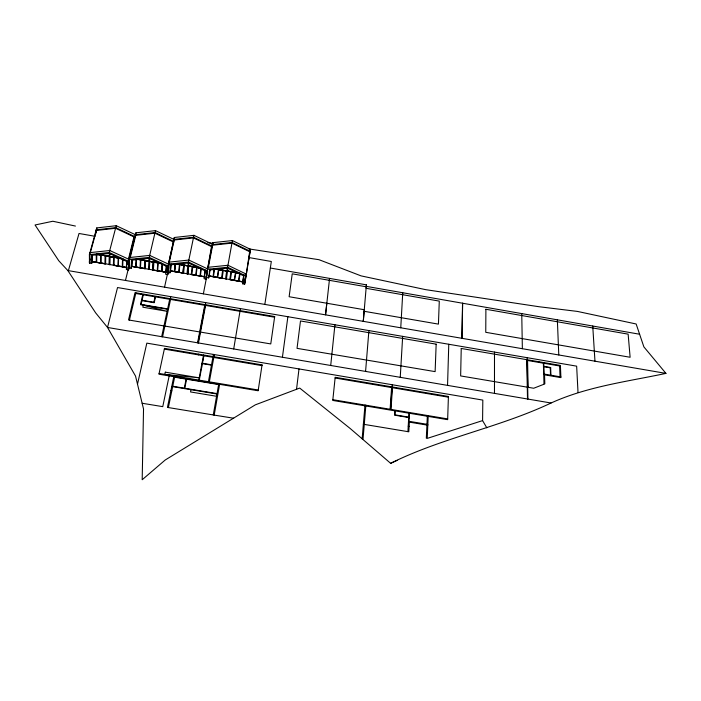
<?xml version="1.0" encoding="UTF-8"?>
<svg xmlns="http://www.w3.org/2000/svg" width="701" height="701" viewBox="0 0 701 701"><rect width="100%" height="100%" fill="white"/><g stroke="black" fill="none" stroke-linecap="round" stroke-linejoin="round"><path stroke-width="1.05" d="M494.477 393.375L494.494 352.086M96.756 254.288L96.72 262.323L100.62 262.998L100.69 254.971L96.712 254.454L100.69 254.971M101.058 263.077L101.137 255.05L105.071 255.734L104.957 263.751L101.102 262.91M92.164 254.586L92.164 261.675L105.614 264.005L105.728 255.847L109.216 256.452L109.067 264.601L109.987 264.592M96.493 254.13L109.4 256.373L109.435 253.622M486.827 427.829L482.586 420.6L482.823 400.096L146.833 343.131L137.501 384.183M109.4 256.373L109.479 253.455M121.843 258.538L109.838 256.443L109.917 253.534M109.943 264.759L110.101 256.601L113.58 257.206L113.404 265.355L126.802 267.677M462.537 303.226L461.933 338.32L462.678 303.244M114.061 265.329L114.245 257.328L118.171 258.003L117.943 266.003L114.097 265.162M122.316 266.582L118.381 266.073L118.609 258.082L121.545 258.59M122.272 266.748L122.526 258.765M126.592 267.502L122.71 266.827L122.964 258.844M447.553 385.384L448.771 344.261M126.688 264.566L126.811 260.667M126.723 264.4L126.82 261.473M126.899 264.636L127.039 261.438M128.099 269.797L128.388 261.412L134.382 237.227M173.883 241.503L155.044 232.557L135.451 234.73L116.243 225.704L96.756 227.921L89.395 254.638L89.474 263.112L91.665 263.497L91.612 255.33L109.207 253.438L126.609 261.412L126.355 269.491L128.537 269.867L128.879 259.414L149.225 257.39L168.424 266.292L167.776 274.59L165.602 274.222L166.356 265.302M129.045 260.588L128.756 268.982L127.88 268.825M129.711 257.907L129.028 267.887L131.201 268.264L131.946 259.423M131.201 268.264L131.508 260.185L149.173 258.319L166.216 266.214M131.911 259.589L131.648 266.45L144.993 268.763L145.449 260.684L148.91 261.28L148.419 269.359L149.322 269.342M132.165 259.449L131.867 266.345L135.74 267.02L136.073 259.221M135.836 234.931L135.924 232.811L155.491 230.629L174.304 239.584L168.424 266.292L167.995 266.214L174.321 237.49L193.967 235.334L212.394 244.211M136.555 259.133L136.178 267.099L136.555 259.133L140.454 259.808L140.042 267.764L136.213 266.932M426.322 438.265L427.356 415.509M428.232 415.658L427.216 438.405L482.586 420.6M140.892 259.887L140.48 267.843L144.345 268.509L144.792 260.57L140.857 260.053L144.792 260.57M144.993 268.763L145.449 260.684M408.955 421.301L409.402 413.266M409.349 422.133L408.806 431.79L363.363 424.254M136.309 258.976L149.103 261.201L149.26 258.485M149.103 261.201L149.295 258.319M161.449 263.357L149.541 261.28L149.742 258.397M149.287 269.508L149.786 261.438L153.239 262.034L152.713 270.104L166.041 272.242M407.921 431.641L408.963 413.187M400.245 377.322L402.672 336.366M400.753 327.796L402.751 292.755M152.713 270.104L153.239 262.034M153.896 262.148L153.37 270.078L157.226 270.744L157.786 262.831L153.861 262.314L157.786 262.831M394.829 410.821L394.549 415.158L408.718 417.524M395.276 410.9L395.014 414.852L408.744 417.148M161.142 263.41L158.224 262.901L157.664 270.823L161.519 271.489L162.106 263.576M390.553 409.349L392.227 384.735M390.992 409.428L392.516 386.996M390.106 409.279L391.649 386.847M162.509 263.821L161.949 271.559L162.544 263.655M166.006 272.4L166.505 266.231M270.341 268.019L366.386 284.851L366.264 286.358L639.61 334.237M167.337 274.52L167.995 266.214M167.854 271.497L168.205 267.239M168.827 268.457L169.072 265.337M167.793 272.435L169.957 272.812L170.606 264.812L188.332 262.971L205.034 270.805L204.079 278.726L206.225 279.094L207.242 270.875L212.692 242.677L232.408 240.557L250.467 249.354L244.667 284.133L242.537 283.765L244.001 274.915M365.58 371.416L368.91 330.583M170.904 264.207L170.352 270.998L183.618 273.136M175.119 263.681L174.418 271.567L170.58 270.901L171.149 264.198M174.146 239.593L174.321 237.49M362.145 438.791L364.984 405.073M363.048 438.94L365.869 405.222M174.418 271.567L175.084 263.848M366.395 284.851L363.276 321.347L364.257 309.719L289.127 296.725L292.229 273.828L366.22 286.779L366.097 288.304L439.282 301.106L438.432 324.125L364.134 311.288M178.72 272.146L174.847 271.637L175.557 263.76M178.685 272.303L179.43 264.435L176.521 263.926M179.114 272.382L179.859 264.505L183.732 265.18L182.952 273.048L179.149 272.216M182.952 273.048L183.732 265.18M183.583 273.294L184.381 265.293L187.807 265.889L186.983 273.889L187.85 274.038L188.674 266.038L192.109 266.643L191.242 274.626L204.464 276.746M177.484 263.979L188.017 265.819L188.385 262.227M198.97 267.721L188.455 265.889L188.849 262.139M187.85 274.038L188.674 266.038M330.714 365.484L334.938 324.765M191.908 274.599L192.757 266.757L196.613 267.423L195.728 275.265L191.943 274.433M326.815 303.244L325.544 314.863L329.575 278.393L329.347 280.33M200.013 275.835L196.157 275.335L197.051 267.502L198.979 267.835M199.987 276.001L200.907 268.176L197.051 267.502M204.263 276.571L200.416 276.08L201.301 268.413M204.236 276.737L205.078 269.876M204.429 276.913L205.06 271.795M296.532 389.283L299.003 368.928M205.796 279.024L211.474 246.691M212.429 244.754L212.692 242.677M249.617 251.834L246.025 275.992L227.606 267.247L207.549 269.289L206.532 277.517L208.679 277.885L209.897 269.193M210.098 269.35L209.249 275.984L213.06 276.641L214.059 269M214.524 268.912L213.49 276.72L217.301 277.377L218.361 269.578L214.488 269.079L218.361 269.578M282.415 357.256L287.883 316.712M218.791 269.657L217.731 277.456L221.534 278.113L222.629 270.323L218.765 269.824L222.629 270.323M209.021 276.08L222.156 278.358L223.277 270.437L226.677 271.033L225.529 278.945L226.414 278.928M214.313 268.763L226.905 270.954L227.326 268.124M239.9 273.224L227.334 271.033L227.755 268.203M226.379 279.094L227.545 271.182L230.944 271.769L229.753 279.681L242.835 281.951M231.593 271.883L230.41 279.655L234.213 280.312L235.413 272.549L231.593 271.883L235.413 272.549M264.838 304.418L271.322 261.491L249.03 257.574M235.851 272.628L234.633 280.391L238.428 281.048L239.672 273.294L235.851 272.628L239.646 273.46M240.101 273.372L238.857 281.119L242.651 281.776L243.773 274.985M245.595 275.922L244.237 284.054L245.271 277.885M233.705 348.958L240.434 308.589M244.667 284.133L246.621 272.435M248.662 260.132L250.467 249.354L250.152 251.265L232.066 242.476L212.324 244.596M242.537 283.765L242.861 281.784M173.769 376.674L167.443 407.412L214.199 415.097L219.615 384.332M230.944 271.769L227.545 271.182M213.27 414.939L218.703 384.174M227.606 267.247L232.408 240.557M227.334 271.033L237.805 272.689M226.677 271.033L223.277 270.437M212.193 245.236L231.952 243.124L232.066 242.476M226.905 270.954L215.409 268.781M208.293 382.439L213.428 354.417M213.481 356.669L213.875 354.496M209.205 382.588L214.331 354.575M205.673 302.63L198.024 342.877L197.577 342.807L204.85 304.602M198.471 342.955L205.726 304.751M198.812 380.082L203.562 354.995M199.268 380.161L203.877 355.793M208.679 277.885L209.056 275.914M203.369 293.85L206.567 277.324M208.363 267.388L212.622 245.306M207.312 273.495L207.724 271.34M190.987 389.668L190.549 391.955L216.565 396.275M198.471 354.881L198.611 354.154M207.189 268.816L207.934 267.309L227.965 265.267L245.928 273.942M184.24 388.547L186.107 379.118M184.705 388.626L186.562 379.197M196.613 267.423L192.757 266.757M192.109 266.643L188.648 266.205M168.38 407.57L174.689 376.823M168.45 264.128L188.429 262.051L193.967 235.334M187.807 265.889L184.381 265.293M188.017 265.819L179.631 264.356M188.455 265.889L199.005 267.563M169.169 375.902L162.755 406.641L142.137 403.259M179.43 264.435L175.522 263.918M179.859 264.505L183.697 265.346M161.668 336.682L169.826 298.608M170.264 298.687L170.702 296.646M162.562 336.839L170.702 298.766M169.957 272.812L170.387 270.84L205.323 276.895M167.776 274.59L168.354 271.927M165.804 272.233L161.984 271.401M173.454 241.424L168.888 262.148L188.841 260.062L207.627 268.895M168.433 264.233L169.213 262.717M164.551 287.173L167.539 273.583M153.782 302.613L155.087 296.795M155.526 296.873L154.22 302.692L141.471 300.519M158.224 262.901L161.099 263.576M149.541 261.28L159.749 262.884M149.786 261.438L153.204 262.2M142.829 294.7L140.515 304.655L167.548 309.246M140.954 304.725L143.267 294.779M140.612 294.324L140.77 293.64M149.225 257.39L155.491 230.629M148.91 261.28L145.414 260.842M129.422 320.103L135.915 292.808M140.454 259.808L136.511 259.3M128.388 261.412L128.826 261.482L135.924 232.811M96.055 232.618L96.046 230.48L115.569 228.272L134.811 237.297L135.451 234.73M130.246 257.582L135.722 235.448M125.461 280.453L128.309 268.904M128.537 269.867L129.413 266.301M128.414 259.317L133.926 237.122M118.609 258.082L121.51 258.757M118.171 258.003L114.245 257.328M113.58 257.206L110.101 256.601M89.395 254.638L109.216 252.5L116.243 225.704M109.216 256.452L105.728 255.847M109.838 256.443L120.143 258.064M115.569 228.272L115.744 227.632L134.969 236.658M105.071 255.734L101.137 255.05M92.383 254.603L92.383 261.578L96.326 262.086M91.665 263.497L92.208 261.508M90.14 259.002L89.272 262.148L90.149 262.297M89.474 263.112L90.008 261.131L89.938 252.649L109.742 250.502L129.317 259.493M96.808 229.122L90.35 252.579M68.374 270.639L79.02 233.477L95.064 236.298M75.436 226.064L52.829 221.253L35.05 224.986L58.761 260.737L67.822 270.542L95.634 312.848L107.525 327.463L135.521 376.043L143.53 408.981L142.189 479.747L165.208 460.005L255.313 404.845L299.713 388.082L350.246 428.548L390.632 463.317L397.309 460.312M390.632 463.317C441.98 437.766 499.226 427.549 551.056 403.014C587.289 386.488 627.29 381.598 665.95 373.396L643.877 346.881L636.149 323.985L577.379 311.41L538.999 306.723L425.525 289.627L361.076 275.879L319.069 259.72L248.908 248.916M96.221 229.84L115.735 227.632M135.293 235.378L154.895 233.196L173.743 242.143M173.901 239.409L193.564 237.262L212.026 246.13M173.76 240.049L193.432 237.902L211.895 246.77M129.808 257.512L149.69 255.401L168.862 264.303M209.669 269.973L227.475 268.159L243.825 275.922M207.89 242.607L213.279 243.44M214.199 415.097L233.661 418.225M159.092 373.44L258.257 390.019M173.69 377.05L219.553 384.709M408.701 417.822L409.147 417.892M408.508 421.222L427.838 424.447M408.464 421.984L427.812 425.2M172.753 386.251L217.038 393.611M171.754 386.479L216.968 393.988M408.227 426.164L409.112 426.313M170.886 390.659L171.815 390.816M202.011 363.188L211.527 364.792M201.941 363.556L211.465 365.16M201.318 366.868L201.765 366.938M332.852 399.693L447.676 418.909M141.558 300.177L154.299 302.35M141.313 301.202L141.76 301.281M140.594 304.304L167.618 308.904M543.696 373.992L560.879 376.919M551.056 403.014L107.525 327.463L117.531 287.541L576.651 366.159L578.01 392.358M164.332 349.098L261.946 365.624M335.113 378.014L448.386 397.187M202.633 359.893L203.088 359.972M67.822 270.542L665.95 373.396M135.749 293.491L274.59 317.229M142.268 297.093L142.715 297.171M543.871 366.351L550.653 367.517L550.925 375.228M543.88 366.702L550.662 367.859M97.413 254.112L109.444 256.207M208.197 275.765L245.078 282.17M131.639 266.275L166.908 272.391M91.332 261.359L126.846 267.51M206.804 270.805L207.242 270.875L188.429 262.051M137.212 258.967L149.147 261.044M109.216 252.5L128.826 261.482M231.952 243.124L250.038 251.904M592.739 326.026L594.965 361.19M560.081 377.471L559.617 365.966L527.564 360.48L528.116 387.303M557.356 319.831L558.785 354.969M550.241 367.447L550.513 375.158M543.774 363.258L544.107 374.062M543.345 362.496L543.994 383.762M538.824 361.725L538.841 362.408M527.091 357.668L527.932 399.071M526.723 359.657L527.511 399M521.746 313.592L522.359 348.704M95.66 231.865L95.669 234.003M95.485 232.513L95.494 234.651M96.756 227.921L96.756 230.059M96.221 229.84L96.203 232.084M96.274 254.375L96.282 262.253M485.898 309.264L485.758 332.309L630.12 357.265L628.14 334.149L485.898 309.264M461.232 348.458L460.645 375.929L533.706 388.249L544.826 383.903L544.546 374.833L560.905 377.611L560.406 365.414L461.232 348.458M448.412 396.459L447.65 419.662L332.773 400.437L335.183 377.287L448.412 396.459M436.162 344.165L435.128 371.626L297.031 348.353L300.492 320.962L436.162 344.165M274.687 316.545L270.761 343.928L128.528 319.954L135.03 292.659L274.687 316.545M262.06 364.897L258.143 390.764L158.934 374.194L164.49 348.371L262.06 364.897M165.313 372.161L164.831 374.404L199.233 377.839L165.313 372.161M143.328 305.128L142.855 307.204L167.101 311.323L143.328 305.128"/></g></svg>
